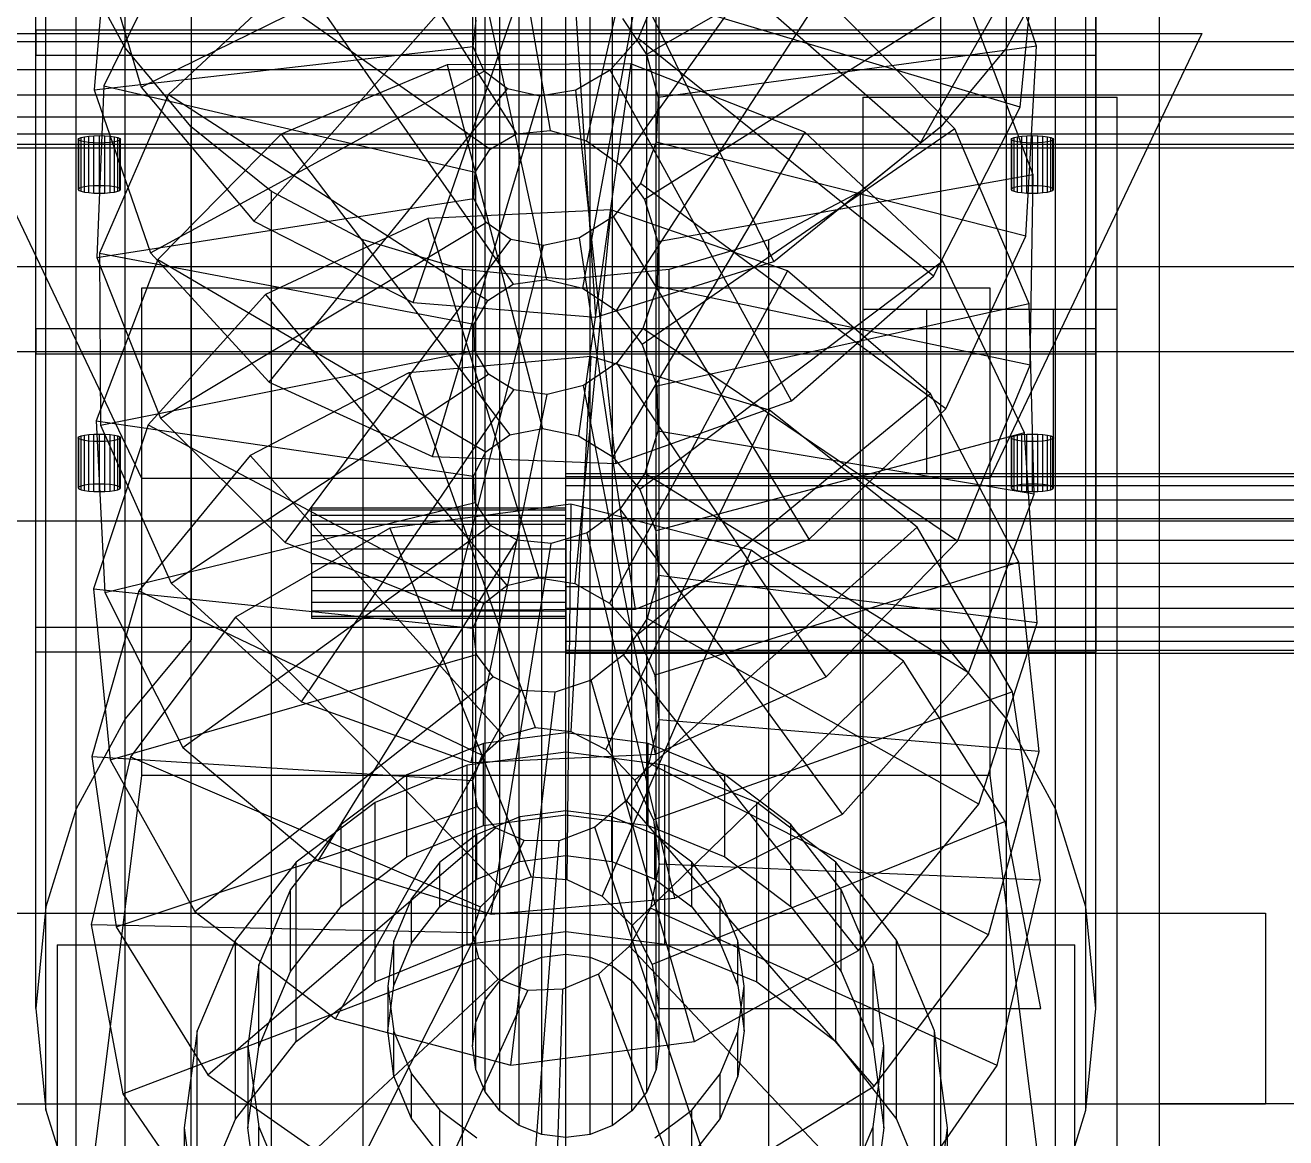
# Model space of a CAD drawing. Header units: millimetres. Extents: x -1970 to 34302, y -65268 to 6837.
# Drawn here: x 12292 to 12589.3, y 2414.5 to 2676.9 of the extents above; entities that cross this region are included whole.
import ezdxf

# ---------------------------------------------------------------- set-up
doc = ezdxf.new("R2010")
doc.units = ezdxf.units.MM
for name, color, linetype, lineweight in [('COTAS_P', 1, 'Continuous', 0), ('lateral_dos-mix', 7, 'Continuous', 0), ('lateral_dosificador', 7, 'Continuous', 0), ('lateral_mezcladora', 7, 'Continuous', 0)]:
    doc.layers.add(name, color=color, linetype=linetype, lineweight=lineweight)
doc.dimstyles.new('R19_100', dxfattribs={"dimtxt": 250, "dimasz": 150, "dimexe": 150, "dimexo": 80, "dimgap": 100, "dimtad": 1, "dimtih": 1, "dimtoh": 1, "dimdsep": 46, "dimcen": 0.09, "dimadec": 0, "dimazin": 0, "dimtfac": 1, "dimtdec": 4, "dimtofl": 0, "dimtmove": 0, "dimatfit": 3, "dimfxl": 1, "dimtolj": 1, "dimtzin": 0, "dimarcsym": 0})

# ---------------------------------------------------------------- blocks, each defined once
blk = doc.blocks.new('*D15')
at = {"layer": 'COTAS_P', "color": 0, "lineweight": -2, "transparency": 16777216}
for p, q in [((11649.53, 4600), (12419.53, 4600)), ((12269.53, 2150), (12269.53, 4450)), ((11649.53, 2000), (12419.53, 2000))]:
    blk.add_line(p, q, dxfattribs=at)
at = {"layer": 'COTAS_P', "color": 0, "transparency": 16777216}
for points in [[(12244.53, 4450), (12294.53, 4450), (12269.53, 4600)], [(12244.53, 2150), (12294.53, 2150), (12269.53, 2000)]]:
    blk.add_solid(points, dxfattribs=at)
at = {"layer": 'Defpoints', "color": 0, "transparency": 16777216}
for p in [(11569.53, 4600), (12269.53, 4600), (11569.53, 2000)]:
    blk.add_point(p, dxfattribs=at)

msp = doc.modelspace()

# ---------------------------------------------------------------- linework, layer by layer
at = {"layer": 'lateral_dos-mix'}
for p, q in [((12331.14, 2827.009), (12331.14, 2532.009)), ((12507.917, 2532.009), (12507.917, 2827.009)), ((12315.595, 2513.362), (12315.595, 2808.362)), ((12523.462, 2513.362), (12523.462, 2808.362)), ((12304.044, 2492.089), (12304.044, 2787.089)), ((12535.014, 2492.089), (12535.014, 2787.089)), ((12413.835, 2457.119), (12413.835, 2774.998)), ((12419.529, 2457.857), (12419.529, 2775.736)), ((12425.223, 2457.119), (12425.223, 2774.998)), ((12408.529, 2454.955), (12408.529, 2772.835)), ((12430.529, 2454.955), (12430.529, 2772.835)), ((12403.972, 2451.514), (12403.972, 2769.393)), ((12435.085, 2451.514), (12435.085, 2769.393)), ((12400.476, 2447.028), (12400.476, 2764.908)), ((12438.581, 2447.028), (12438.581, 2764.908)), ((12296.93, 2469.006), (12296.93, 2764.006)), ((12542.127, 2469.006), (12542.127, 2764.006)), ((12398.278, 2441.805), (12398.278, 2759.685)), ((12440.779, 2441.805), (12440.779, 2759.685)), ((12397.529, 2754.08), (12397.529, 2436.2)), ((12441.529, 2436.2), (12441.529, 2754.08)), ((12398.278, 2430.595), (12398.278, 2748.475)), ((12440.779, 2430.595), (12440.779, 2748.475)), ((12294.529, 2675.76), (12294.529, 2746.158)), ((12544.529, 2746.158), (12544.529, 2675.76)), ((12400.476, 2425.372), (12400.476, 2743.251)), ((12438.581, 2425.372), (12438.581, 2743.251)), ((12294.529, 2669.853), (12294.529, 2740.252)), ((12294.529, 2445), (12294.529, 2740)), ((12400.75, 2739.432), (12415.84, 2652.091)), ((12403.972, 2420.887), (12403.972, 2738.766)), ((12435.085, 2420.887), (12435.085, 2738.766)), ((12544.529, 2669.853), (12544.529, 2740.252)), ((12544.529, 2445), (12544.529, 2740)), ((12408.529, 2417.445), (12408.529, 2735.325)), ((12444.145, 2736.111), (12424.364, 2649.683)), ((12430.529, 2417.445), (12430.529, 2735.325)), ((12413.835, 2415.281), (12413.835, 2733.161)), ((12419.529, 2414.544), (12419.529, 2732.423)), ((12425.223, 2415.281), (12425.223, 2733.161)), ((12360.176, 2726.424), (12407.87, 2651.292)), ((12559.529, 20), (12559.529, 2717.5)), ((12296.93, 2420.994), (12296.93, 2715.994)), ((12483.842, 2716.633), (12432.162, 2644.101)), ((12516.34, 2714.586), (12438.545, 2670.038)), ((12530.482, 2671.999), (12516.34, 2714.586)), ((12542.127, 2420.994), (12542.127, 2715.994)), ((12503.157, 2649.181), (12435.956, 2708.113)), ((12311.717, 2702.13), (12308.277, 2661.716)), ((12396.107, 2703.592), (12414.928, 2616.956)), ((12526.675, 2657.637), (12531.028, 2702.34)), ((12307.831, 2701.312), (12319.348, 2662.296)), ((12328.518, 2699.369), (12310.533, 2662.662)), ((12319.348, 2662.296), (12399.85, 2701.909)), ((12328.518, 2699.369), (12401.652, 2647.733)), ((12439.512, 2702.075), (12423.454, 2614.902)), ((12468.547, 2621.202), (12429.157, 2700.861)), ((12345.915, 2630.685), (12405.069, 2697.456)), ((12426.573, 2608.115), (12420.912, 2696.534)), ((12383.541, 2611.558), (12412.46, 2695.455)), ((12304.044, 2397.911), (12304.044, 2692.911)), ((12315.595, 2671.638), (12304.044, 2692.911)), ((12535.014, 2692.911), (12523.462, 2671.638)), ((12535.014, 2397.911), (12535.014, 2692.911)), ((12356.221, 2688.912), (12325.845, 2660.569)), ((12356.221, 2688.912), (12407.093, 2615.828)), ((12503.157, 2649.181), (12525.204, 2688.178)), ((12479.915, 2684.261), (12431.39, 2609.647)), ((12511.247, 2652.498), (12479.915, 2684.261)), ((12440.575, 2683.435), (12436.558, 2673.845)), ((12513.877, 2683.595), (12438.061, 2635.855)), ((12526.675, 2657.637), (12440.575, 2683.435)), ((12529.739, 2641.632), (12513.877, 2683.595)), ((12432.91, 2678.523), (12438.545, 2670.038)), ((12544.529, 2675.76), (12294.529, 2675.76)), ((12294.529, 2675.76), (12294.529, 2669.853)), ((12294.529, 2605.361), (12294.529, 2675.76)), ((12397.676, 2671.944), (12398.351, 2678.127)), ((12544.529, 2669.853), (12544.529, 2675.76)), ((12544.529, 2675.76), (12544.529, 2605.361)), ((12269.529, 2675), (12569.529, 2675)), ((12319.529, 2570), (12269.529, 2675)), ((12436.558, 2673.845), (12429.983, 2666.315)), ((12506.226, 2617.758), (12436.558, 2673.845)), ((12569.529, 2675), (12519.529, 2570)), ((12294.529, 2669.853), (12544.529, 2669.853)), ((12294.529, 2599.454), (12294.529, 2669.853)), ((12308.277, 2661.716), (12397.676, 2671.944)), ((12315.595, 2376.638), (12315.595, 2671.638)), ((12331.14, 2652.991), (12315.595, 2671.638)), ((12400.283, 2666.138), (12397.676, 2671.944)), ((12438.545, 2670.038), (12441.323, 2659.917)), ((12530.482, 2671.999), (12441.323, 2659.917)), ((12523.462, 2671.638), (12507.917, 2652.991)), ((12523.462, 2376.638), (12523.462, 2671.638)), ((12527.956, 2627.154), (12530.482, 2671.999)), ((12544.529, 2599.454), (12544.529, 2669.853)), ((12391.507, 2667.56), (12352.379, 2651.238)), ((12434.844, 2667.846), (12391.507, 2667.56)), ((12391.507, 2667.56), (12414.024, 2581.783)), ((12434.844, 2667.846), (12422.537, 2580.083)), ((12475.881, 2651.724), (12434.844, 2667.846)), ((12321.55, 2623.215), (12400.283, 2666.138)), ((12405.781, 2661.907), (12400.283, 2666.138)), ((12429.983, 2666.315), (12421.838, 2661.648)), ((12472.753, 2588.363), (12429.983, 2666.315)), ((12308.277, 2661.716), (12321.55, 2623.215)), ((12310.533, 2662.662), (12308.922, 2622.144)), ((12325.845, 2660.569), (12309.543, 2623.149)), ((12310.533, 2662.662), (12398.119, 2642.279)), ((12319.348, 2662.296), (12345.915, 2630.685)), ((12325.845, 2660.569), (12401.126, 2612.017)), ((12349.543, 2592.739), (12405.781, 2661.907)), ((12413.345, 2660.216), (12405.781, 2661.907)), ((12421.838, 2661.648), (12413.345, 2660.216)), ((12431.284, 2573.542), (12421.838, 2661.648)), ((12388.049, 2575.193), (12413.345, 2660.216)), ((12441.323, 2659.917), (12440.827, 2649.352)), ((12506.226, 2617.758), (12526.675, 2657.637)), ((12331.14, 2357.991), (12331.14, 2652.991)), ((12350.082, 2637.689), (12331.14, 2652.991)), ((12407.87, 2651.292), (12415.84, 2652.091)), ((12415.84, 2652.091), (12424.364, 2649.683)), ((12475.881, 2651.724), (12430.598, 2575.16)), ((12511.247, 2652.498), (12437.545, 2601.651)), ((12508.452, 2621.288), (12475.881, 2651.724)), ((12507.917, 2652.991), (12488.975, 2637.689)), ((12507.917, 2357.991), (12507.917, 2652.991)), ((12528.799, 2611.229), (12511.247, 2652.498)), ((12304.529, 2650.022), (12304.699, 2650.249)), ((12304.699, 2649.794), (12304.529, 2650.022)), ((12304.529, 2650.022), (12304.529, 2638.209)), ((12304.699, 2650.249), (12305.198, 2650.462)), ((12304.699, 2638.437), (12304.699, 2650.249)), ((12305.198, 2649.582), (12304.699, 2649.794)), ((12304.699, 2637.981), (12304.699, 2649.794)), ((12305.198, 2650.462), (12305.993, 2650.644)), ((12305.198, 2638.649), (12305.198, 2650.462)), ((12305.993, 2649.399), (12305.198, 2649.582)), ((12305.198, 2637.769), (12305.198, 2649.582)), ((12305.993, 2650.644), (12307.029, 2650.784)), ((12305.993, 2638.831), (12305.993, 2650.644)), ((12307.029, 2649.26), (12305.993, 2649.399)), ((12305.993, 2637.587), (12305.993, 2649.399)), ((12307.029, 2650.784), (12308.234, 2650.872)), ((12307.029, 2638.971), (12307.029, 2650.784)), ((12308.234, 2649.172), (12307.029, 2649.26)), ((12307.029, 2637.447), (12307.029, 2649.26)), ((12308.234, 2650.872), (12309.529, 2650.902)), ((12308.234, 2639.059), (12308.234, 2650.872)), ((12309.529, 2649.142), (12308.234, 2649.172)), ((12308.234, 2637.359), (12308.234, 2649.172)), ((12309.529, 2650.902), (12310.823, 2650.872)), ((12309.529, 2639.089), (12309.529, 2650.902)), ((12310.823, 2649.172), (12309.529, 2649.142)), ((12309.529, 2637.329), (12309.529, 2649.142)), ((12310.823, 2650.872), (12312.029, 2650.784)), ((12310.823, 2639.059), (12310.823, 2650.872)), ((12312.029, 2649.26), (12310.823, 2649.172)), ((12310.823, 2637.359), (12310.823, 2649.172)), ((12312.029, 2650.784), (12313.064, 2650.644)), ((12312.029, 2638.971), (12312.029, 2650.784)), ((12313.064, 2649.399), (12312.029, 2649.26)), ((12312.029, 2637.447), (12312.029, 2649.26)), ((12313.064, 2650.644), (12313.859, 2650.462)), ((12313.064, 2638.831), (12313.064, 2650.644)), ((12313.859, 2649.582), (12313.064, 2649.399)), ((12313.064, 2637.587), (12313.064, 2649.399)), ((12313.859, 2650.462), (12314.358, 2650.249)), ((12313.859, 2638.649), (12313.859, 2650.462)), ((12314.358, 2649.794), (12313.859, 2649.582)), ((12313.859, 2637.769), (12313.859, 2649.582)), ((12314.358, 2650.249), (12314.529, 2650.022)), ((12314.358, 2638.437), (12314.358, 2650.249)), ((12314.529, 2650.022), (12314.358, 2649.794)), ((12314.358, 2637.981), (12314.358, 2649.794)), ((12314.529, 2638.209), (12314.529, 2650.022)), ((12352.379, 2651.238), (12323.338, 2621.661)), ((12352.379, 2651.238), (12406.338, 2580.333)), ((12401.652, 2647.733), (12407.87, 2651.292)), ((12424.364, 2649.683), (12432.162, 2644.101)), ((12440.827, 2649.352), (12437.131, 2639.602)), ((12527.956, 2627.154), (12440.827, 2649.352)), ((12468.547, 2621.202), (12503.157, 2649.181)), ((12524.529, 2650.022), (12524.699, 2650.249)), ((12524.699, 2649.794), (12524.529, 2650.022)), ((12524.529, 2650.022), (12524.529, 2638.209)), ((12524.699, 2650.249), (12525.198, 2650.462)), ((12524.699, 2638.437), (12524.699, 2650.249)), ((12525.198, 2649.582), (12524.699, 2649.794)), ((12524.699, 2637.981), (12524.699, 2649.794)), ((12525.198, 2650.462), (12525.993, 2650.644)), ((12525.198, 2638.649), (12525.198, 2650.462)), ((12525.993, 2649.399), (12525.198, 2649.582)), ((12525.198, 2637.769), (12525.198, 2649.582)), ((12525.993, 2650.644), (12527.029, 2650.784)), ((12525.993, 2638.831), (12525.993, 2650.644)), ((12527.029, 2649.26), (12525.993, 2649.399)), ((12525.993, 2637.587), (12525.993, 2649.399)), ((12527.029, 2650.784), (12528.234, 2650.872)), ((12527.029, 2638.971), (12527.029, 2650.784)), ((12528.234, 2649.172), (12527.029, 2649.26)), ((12527.029, 2637.447), (12527.029, 2649.26)), ((12528.234, 2650.872), (12529.529, 2650.902)), ((12528.234, 2639.059), (12528.234, 2650.872)), ((12529.529, 2649.142), (12528.234, 2649.172)), ((12528.234, 2637.359), (12528.234, 2649.172)), ((12529.529, 2650.902), (12530.823, 2650.872)), ((12529.529, 2639.089), (12529.529, 2650.902)), ((12530.823, 2649.172), (12529.529, 2649.142)), ((12529.529, 2637.329), (12529.529, 2649.142)), ((12530.823, 2650.872), (12532.029, 2650.784)), ((12530.823, 2639.059), (12530.823, 2650.872)), ((12532.029, 2649.26), (12530.823, 2649.172)), ((12530.823, 2637.359), (12530.823, 2649.172)), ((12532.029, 2650.784), (12533.064, 2650.644)), ((12532.029, 2638.971), (12532.029, 2650.784)), ((12533.064, 2649.399), (12532.029, 2649.26)), ((12532.029, 2637.447), (12532.029, 2649.26)), ((12533.064, 2650.644), (12533.859, 2650.462)), ((12533.064, 2638.831), (12533.064, 2650.644)), ((12533.859, 2649.582), (12533.064, 2649.399)), ((12533.064, 2637.587), (12533.064, 2649.399)), ((12533.859, 2650.462), (12534.358, 2650.249)), ((12533.859, 2638.649), (12533.859, 2650.462)), ((12534.358, 2649.794), (12533.859, 2649.582)), ((12533.859, 2637.769), (12533.859, 2649.582)), ((12534.358, 2650.249), (12534.529, 2650.022)), ((12534.358, 2638.437), (12534.358, 2650.249)), ((12534.529, 2650.022), (12534.358, 2649.794)), ((12534.358, 2637.981), (12534.358, 2649.794)), ((12534.529, 2638.209), (12534.529, 2650.022)), ((12398.119, 2642.279), (12401.652, 2647.733)), ((12432.162, 2644.101), (12438.061, 2635.855)), ((12397.802, 2636.076), (12398.119, 2642.279)), ((12529.739, 2641.632), (12441.177, 2625.856)), ((12529.044, 2596.719), (12529.739, 2641.632)), ((12304.699, 2638.437), (12304.529, 2638.209)), ((12304.529, 2638.209), (12304.699, 2637.981)), ((12305.198, 2638.649), (12304.699, 2638.437)), ((12304.699, 2637.981), (12305.198, 2637.769)), ((12305.993, 2638.831), (12305.198, 2638.649)), ((12305.198, 2637.769), (12305.993, 2637.587)), ((12307.029, 2638.971), (12305.993, 2638.831)), ((12305.993, 2637.587), (12307.029, 2637.447)), ((12308.234, 2639.059), (12307.029, 2638.971)), ((12307.029, 2637.447), (12308.234, 2637.359)), ((12309.529, 2639.089), (12308.234, 2639.059)), ((12308.234, 2637.359), (12309.529, 2637.329)), ((12310.823, 2639.059), (12309.529, 2639.089)), ((12309.529, 2637.329), (12310.823, 2637.359)), ((12312.029, 2638.971), (12310.823, 2639.059)), ((12310.823, 2637.359), (12312.029, 2637.447)), ((12313.064, 2638.831), (12312.029, 2638.971)), ((12312.029, 2637.447), (12313.064, 2637.587)), ((12313.859, 2638.649), (12313.064, 2638.831)), ((12313.064, 2637.587), (12313.859, 2637.769)), ((12314.358, 2638.437), (12313.859, 2638.649)), ((12313.859, 2637.769), (12314.358, 2637.981)), ((12314.529, 2638.209), (12314.358, 2638.437)), ((12314.358, 2637.981), (12314.529, 2638.209)), ((12350.082, 2342.689), (12350.082, 2637.689)), ((12371.693, 2626.318), (12350.082, 2637.689)), ((12437.131, 2639.602), (12430.791, 2631.804)), ((12509.141, 2586.458), (12437.131, 2639.602)), ((12488.975, 2637.689), (12467.364, 2626.318)), ((12488.975, 2342.689), (12488.975, 2637.689)), ((12524.699, 2638.437), (12524.529, 2638.209)), ((12524.529, 2638.209), (12524.699, 2637.981)), ((12525.198, 2638.649), (12524.699, 2638.437)), ((12524.699, 2637.981), (12525.198, 2637.769)), ((12525.993, 2638.831), (12525.198, 2638.649)), ((12525.198, 2637.769), (12525.993, 2637.587)), ((12527.029, 2638.971), (12525.993, 2638.831)), ((12525.993, 2637.587), (12527.029, 2637.447)), ((12528.234, 2639.059), (12527.029, 2638.971)), ((12527.029, 2637.447), (12528.234, 2637.359)), ((12529.529, 2639.089), (12528.234, 2639.059)), ((12528.234, 2637.359), (12529.529, 2637.329)), ((12530.823, 2639.059), (12529.529, 2639.089)), ((12529.529, 2637.329), (12530.823, 2637.359)), ((12532.029, 2638.971), (12530.823, 2639.059)), ((12530.823, 2637.359), (12532.029, 2637.447)), ((12533.064, 2638.831), (12532.029, 2638.971)), ((12532.029, 2637.447), (12533.064, 2637.587)), ((12533.859, 2638.649), (12533.064, 2638.831)), ((12533.064, 2637.587), (12533.859, 2637.769)), ((12534.358, 2638.437), (12533.859, 2638.649)), ((12533.859, 2637.769), (12534.358, 2637.981)), ((12534.529, 2638.209), (12534.358, 2638.437)), ((12534.358, 2637.981), (12534.529, 2638.209)), ((12308.922, 2622.144), (12397.802, 2636.076)), ((12400.75, 2630.384), (12397.802, 2636.076)), ((12438.061, 2635.855), (12441.177, 2625.856)), ((12386.956, 2631.338), (12348.656, 2613.408)), ((12430.149, 2633.422), (12386.956, 2631.338)), ((12386.956, 2631.338), (12413.13, 2546.572)), ((12430.149, 2633.422), (12421.615, 2545.226)), ((12430.791, 2631.804), (12422.759, 2626.8)), ((12471.747, 2619.017), (12430.149, 2633.422)), ((12476.864, 2555.698), (12430.791, 2631.804)), ((12323.927, 2584.23), (12400.75, 2630.384)), ((12345.915, 2630.685), (12383.541, 2611.558)), ((12406.518, 2626.388), (12400.75, 2630.384)), ((12353.295, 2554.945), (12406.518, 2626.388)), ((12371.693, 2331.318), (12371.693, 2626.318)), ((12395.142, 2619.316), (12371.693, 2626.318)), ((12392.612, 2539.017), (12414.241, 2625.015)), ((12414.241, 2625.015), (12406.518, 2626.388)), ((12422.759, 2626.8), (12414.241, 2625.015)), ((12435.973, 2539.165), (12422.759, 2626.8)), ((12441.177, 2625.856), (12441.04, 2615.278)), ((12467.364, 2626.318), (12443.915, 2619.316)), ((12467.364, 2331.318), (12467.364, 2626.318)), ((12509.141, 2586.458), (12527.956, 2627.154)), ((12308.922, 2622.144), (12323.927, 2584.23)), ((12309.543, 2623.149), (12397.924, 2606.422)), ((12309.543, 2623.149), (12309.764, 2582.602)), ((12321.55, 2623.215), (12349.543, 2592.739)), ((12323.338, 2621.661), (12308.749, 2583.599)), ((12323.338, 2621.661), (12400.634, 2576.279)), ((12395.142, 2324.316), (12395.142, 2619.316)), ((12419.529, 2616.951), (12395.142, 2619.316)), ((12443.915, 2619.316), (12419.529, 2616.951)), ((12426.573, 2608.115), (12468.547, 2621.202)), ((12471.747, 2619.017), (12429.786, 2540.64)), ((12508.452, 2621.288), (12436.996, 2567.426)), ((12443.915, 2324.316), (12443.915, 2619.316)), ((12505.5, 2589.96), (12471.747, 2619.017)), ((12527.665, 2580.783), (12508.452, 2621.288)), ((12407.093, 2615.828), (12414.928, 2616.956)), ((12414.928, 2616.956), (12423.454, 2614.902)), ((12419.529, 2321.951), (12419.529, 2616.951)), ((12472.753, 2588.363), (12506.226, 2617.758)), ((12319.529, 2615), (12519.529, 2615)), ((12319.529, 2500), (12319.529, 2615)), ((12348.656, 2613.408), (12321.003, 2582.652)), ((12348.656, 2613.408), (12405.607, 2544.806)), ((12401.126, 2612.017), (12407.093, 2615.828)), ((12423.454, 2614.902), (12431.39, 2609.647)), ((12441.04, 2615.278), (12437.672, 2605.382)), ((12529.044, 2596.719), (12441.04, 2615.278)), ((12519.529, 2615), (12519.529, 2500)), ((12383.541, 2611.558), (12426.573, 2608.115)), ((12397.924, 2606.422), (12401.126, 2612.017)), ((12528.799, 2611.229), (12440.992, 2591.789)), ((12529.936, 2566.326), (12528.799, 2611.229)), ((12431.39, 2609.647), (12437.545, 2601.651)), ((12544.529, 2605.361), (12294.529, 2605.361)), ((12294.529, 2605.361), (12294.529, 2599.454)), ((12294.529, 2534.962), (12294.529, 2605.361)), ((12397.968, 2600.213), (12397.924, 2606.422)), ((12437.672, 2605.382), (12431.578, 2597.325)), ((12511.896, 2555.276), (12437.672, 2605.382)), ((12544.529, 2599.454), (12544.529, 2605.361)), ((12544.529, 2605.361), (12544.529, 2534.962)), ((12437.545, 2601.651), (12440.992, 2591.789)), ((12294.529, 2599.454), (12544.529, 2599.454)), ((12294.529, 2529.055), (12294.529, 2599.454)), ((12309.764, 2582.602), (12397.968, 2600.213)), ((12425.435, 2598.802), (12382.463, 2594.928)), ((12401.25, 2594.652), (12397.968, 2600.213)), ((12425.435, 2598.802), (12420.689, 2510.33)), ((12467.52, 2586.136), (12425.435, 2598.802)), ((12544.529, 2529.055), (12544.529, 2599.454)), ((12431.578, 2597.325), (12423.674, 2591.991)), ((12480.873, 2523.201), (12431.578, 2597.325)), ((12511.896, 2555.276), (12529.044, 2596.719)), ((12326.475, 2545.347), (12401.25, 2594.652)), ((12382.463, 2594.928), (12345.06, 2575.425)), ((12349.543, 2592.739), (12388.049, 2575.193)), ((12382.463, 2594.928), (12412.248, 2511.325)), ((12407.279, 2590.9), (12401.25, 2594.652)), ((12357.165, 2517.31), (12407.279, 2590.9)), ((12397.224, 2503.031), (12415.147, 2589.851)), ((12415.147, 2589.851), (12407.279, 2590.9)), ((12423.674, 2591.991), (12415.147, 2589.851)), ((12440.633, 2504.983), (12423.674, 2591.991)), ((12505.5, 2589.96), (12436.416, 2533.177)), ((12440.992, 2591.789), (12441.216, 2581.213)), ((12526.338, 2550.287), (12505.5, 2589.96)), ((12431.284, 2573.542), (12472.753, 2588.363)), ((12476.864, 2555.698), (12509.141, 2586.458)), ((12308.749, 2583.599), (12397.768, 2570.558)), ((12308.749, 2583.599), (12310.801, 2543.099)), ((12323.927, 2584.23), (12353.295, 2554.945)), ((12467.52, 2586.136), (12428.955, 2506.086)), ((12502.394, 2558.505), (12467.52, 2586.136)), ((12305.198, 2580.063), (12305.993, 2580.245)), ((12305.993, 2580.245), (12307.029, 2580.385)), ((12305.993, 2568.432), (12305.993, 2580.245)), ((12307.029, 2580.385), (12308.234, 2580.473)), ((12307.029, 2568.572), (12307.029, 2580.385)), ((12321.003, 2582.652), (12308.152, 2544.02)), ((12308.234, 2580.473), (12309.529, 2580.503)), ((12308.234, 2568.66), (12308.234, 2580.473)), ((12309.529, 2580.503), (12310.823, 2580.473)), ((12309.529, 2568.69), (12309.529, 2580.503)), ((12309.764, 2582.602), (12326.475, 2545.347)), ((12310.823, 2580.473), (12312.029, 2580.385)), ((12310.823, 2568.66), (12310.823, 2580.473)), ((12312.029, 2580.385), (12313.064, 2580.245)), ((12312.029, 2568.572), (12312.029, 2580.385)), ((12313.064, 2580.245), (12313.859, 2580.063)), ((12313.064, 2568.432), (12313.064, 2580.245)), ((12321.003, 2582.652), (12400.175, 2540.521)), ((12400.634, 2576.279), (12406.338, 2580.333)), ((12406.338, 2580.333), (12414.024, 2581.783)), ((12414.024, 2581.783), (12422.537, 2580.083)), ((12441.216, 2581.213), (12438.181, 2571.183)), ((12527.665, 2580.783), (12440.77, 2557.713)), ((12529.936, 2566.326), (12441.216, 2581.213)), ((12525.198, 2580.063), (12525.993, 2580.245)), ((12525.993, 2580.245), (12527.029, 2580.385)), ((12525.993, 2568.432), (12525.993, 2580.245)), ((12527.029, 2580.385), (12528.234, 2580.473)), ((12527.029, 2568.572), (12527.029, 2580.385)), ((12530.632, 2535.965), (12527.665, 2580.783)), ((12528.234, 2580.473), (12529.529, 2580.503)), ((12528.234, 2568.66), (12528.234, 2580.473)), ((12529.529, 2580.503), (12530.823, 2580.473)), ((12529.529, 2568.69), (12529.529, 2580.503)), ((12530.823, 2580.473), (12532.029, 2580.385)), ((12530.823, 2568.66), (12530.823, 2580.473)), ((12532.029, 2580.385), (12533.064, 2580.245)), ((12532.029, 2568.572), (12532.029, 2580.385)), ((12533.064, 2580.245), (12533.859, 2580.063)), ((12533.064, 2568.432), (12533.064, 2580.245)), ((12304.529, 2579.623), (12304.699, 2579.851)), ((12304.699, 2579.395), (12304.529, 2579.623)), ((12304.529, 2579.623), (12304.529, 2567.81)), ((12304.699, 2579.851), (12305.198, 2580.063)), ((12304.699, 2568.038), (12304.699, 2579.851)), ((12305.198, 2579.183), (12304.699, 2579.395)), ((12304.699, 2567.582), (12304.699, 2579.395)), ((12305.198, 2568.25), (12305.198, 2580.063)), ((12305.993, 2579.001), (12305.198, 2579.183)), ((12305.198, 2567.37), (12305.198, 2579.183)), ((12307.029, 2578.861), (12305.993, 2579.001)), ((12305.993, 2567.188), (12305.993, 2579.001)), ((12308.234, 2578.773), (12307.029, 2578.861)), ((12307.029, 2567.048), (12307.029, 2578.861)), ((12309.529, 2578.743), (12308.234, 2578.773)), ((12308.234, 2566.96), (12308.234, 2578.773)), ((12310.823, 2578.773), (12309.529, 2578.743)), ((12309.529, 2566.93), (12309.529, 2578.743)), ((12312.029, 2578.861), (12310.823, 2578.773)), ((12310.823, 2566.96), (12310.823, 2578.773)), ((12313.064, 2579.001), (12312.029, 2578.861)), ((12312.029, 2567.048), (12312.029, 2578.861)), ((12313.859, 2579.183), (12313.064, 2579.001)), ((12313.064, 2567.188), (12313.064, 2579.001)), ((12313.859, 2580.063), (12314.358, 2579.851)), ((12313.859, 2568.25), (12313.859, 2580.063)), ((12314.358, 2579.395), (12313.859, 2579.183)), ((12313.859, 2567.37), (12313.859, 2579.183)), ((12314.358, 2579.851), (12314.529, 2579.623)), ((12314.358, 2568.038), (12314.358, 2579.851)), ((12314.529, 2579.623), (12314.358, 2579.395)), ((12314.358, 2567.582), (12314.358, 2579.395)), ((12314.529, 2567.81), (12314.529, 2579.623)), ((12422.537, 2580.083), (12430.598, 2575.16)), ((12524.529, 2579.623), (12524.699, 2579.851)), ((12524.699, 2579.395), (12524.529, 2579.623)), ((12524.529, 2579.623), (12524.529, 2567.81)), ((12524.699, 2579.851), (12525.198, 2580.063)), ((12524.699, 2568.038), (12524.699, 2579.851)), ((12525.198, 2579.183), (12524.699, 2579.395)), ((12524.699, 2567.582), (12524.699, 2579.395)), ((12525.198, 2568.25), (12525.198, 2580.063)), ((12525.993, 2579.001), (12525.198, 2579.183)), ((12525.198, 2567.37), (12525.198, 2579.183)), ((12527.029, 2578.861), (12525.993, 2579.001)), ((12525.993, 2567.188), (12525.993, 2579.001)), ((12528.234, 2578.773), (12527.029, 2578.861)), ((12527.029, 2567.048), (12527.029, 2578.861)), ((12529.529, 2578.743), (12528.234, 2578.773)), ((12528.234, 2566.96), (12528.234, 2578.773)), ((12530.823, 2578.773), (12529.529, 2578.743)), ((12529.529, 2566.93), (12529.529, 2578.743)), ((12532.029, 2578.861), (12530.823, 2578.773)), ((12530.823, 2566.96), (12530.823, 2578.773)), ((12533.064, 2579.001), (12532.029, 2578.861)), ((12532.029, 2567.048), (12532.029, 2578.861)), ((12533.859, 2579.183), (12533.064, 2579.001)), ((12533.064, 2567.188), (12533.064, 2579.001)), ((12533.859, 2580.063), (12534.358, 2579.851)), ((12533.859, 2568.25), (12533.859, 2580.063)), ((12534.358, 2579.395), (12533.859, 2579.183)), ((12533.859, 2567.37), (12533.859, 2579.183)), ((12534.358, 2579.851), (12534.529, 2579.623)), ((12534.358, 2568.038), (12534.358, 2579.851)), ((12534.529, 2579.623), (12534.358, 2579.395)), ((12534.358, 2567.582), (12534.358, 2579.395)), ((12534.529, 2567.81), (12534.529, 2579.623)), ((12345.06, 2575.425), (12318.843, 2543.55)), ((12345.06, 2575.425), (12404.901, 2509.25)), ((12388.049, 2575.193), (12431.284, 2573.542)), ((12397.768, 2570.558), (12400.634, 2576.279)), ((12430.598, 2575.16), (12436.996, 2567.426)), ((12305.993, 2568.432), (12305.198, 2568.25)), ((12307.029, 2568.572), (12305.993, 2568.432)), ((12308.234, 2568.66), (12307.029, 2568.572)), ((12309.529, 2568.69), (12308.234, 2568.66)), ((12310.823, 2568.66), (12309.529, 2568.69)), ((12312.029, 2568.572), (12310.823, 2568.66)), ((12313.064, 2568.432), (12312.029, 2568.572)), ((12313.859, 2568.25), (12313.064, 2568.432)), ((12519.529, 2570), (12319.529, 2570)), ((12398.171, 2564.359), (12397.768, 2570.558)), ((12438.181, 2571.183), (12432.344, 2562.879)), ((12514.487, 2524.206), (12438.181, 2571.183)), ((12525.993, 2568.432), (12525.198, 2568.25)), ((12527.029, 2568.572), (12525.993, 2568.432)), ((12528.234, 2568.66), (12527.029, 2568.572)), ((12529.529, 2568.69), (12528.234, 2568.66)), ((12530.823, 2568.66), (12529.529, 2568.69)), ((12532.029, 2568.572), (12530.823, 2568.66)), ((12533.064, 2568.432), (12532.029, 2568.572)), ((12533.859, 2568.25), (12533.064, 2568.432)), ((12304.699, 2568.038), (12304.529, 2567.81)), ((12304.529, 2567.81), (12304.699, 2567.582)), ((12305.198, 2568.25), (12304.699, 2568.038)), ((12304.699, 2567.582), (12305.198, 2567.37)), ((12305.198, 2567.37), (12305.993, 2567.188)), ((12305.993, 2567.188), (12307.029, 2567.048)), ((12307.029, 2567.048), (12308.234, 2566.96)), ((12308.234, 2566.96), (12309.529, 2566.93)), ((12309.529, 2566.93), (12310.823, 2566.96)), ((12310.823, 2566.96), (12312.029, 2567.048)), ((12312.029, 2567.048), (12313.064, 2567.188)), ((12313.064, 2567.188), (12313.859, 2567.37)), ((12314.358, 2568.038), (12313.859, 2568.25)), ((12313.859, 2567.37), (12314.358, 2567.582)), ((12314.529, 2567.81), (12314.358, 2568.038)), ((12314.358, 2567.582), (12314.529, 2567.81)), ((12436.996, 2567.426), (12440.77, 2557.713)), ((12514.487, 2524.206), (12529.936, 2566.326)), ((12524.699, 2568.038), (12524.529, 2567.81)), ((12524.529, 2567.81), (12524.699, 2567.582)), ((12525.198, 2568.25), (12524.699, 2568.038)), ((12524.699, 2567.582), (12525.198, 2567.37)), ((12525.198, 2567.37), (12525.993, 2567.188)), ((12525.993, 2567.188), (12527.029, 2567.048)), ((12527.029, 2567.048), (12528.234, 2566.96)), ((12528.234, 2566.96), (12529.529, 2566.93)), ((12529.529, 2566.93), (12530.823, 2566.96)), ((12530.823, 2566.96), (12532.029, 2567.048)), ((12532.029, 2567.048), (12533.064, 2567.188)), ((12533.064, 2567.188), (12533.859, 2567.37)), ((12534.358, 2568.038), (12533.859, 2568.25)), ((12533.859, 2567.37), (12534.358, 2567.582)), ((12534.529, 2567.81), (12534.358, 2568.038)), ((12534.358, 2567.582), (12534.529, 2567.81)), ((12310.801, 2543.099), (12398.171, 2564.359)), ((12420.71, 2563.986), (12378.037, 2558.333)), ((12401.783, 2558.94), (12398.171, 2564.359)), ((12420.71, 2563.986), (12419.761, 2475.396)), ((12463.207, 2553.078), (12420.71, 2563.986)), ((12432.344, 2562.879), (12424.582, 2557.219)), ((12484.772, 2490.868), (12432.344, 2562.879)), ((12329.187, 2506.574), (12401.783, 2558.94)), ((12378.037, 2558.333), (12341.596, 2537.295)), ((12378.037, 2558.333), (12411.378, 2476.042)), ((12408.061, 2555.444), (12401.783, 2558.94)), ((12424.582, 2557.219), (12416.061, 2554.725)), ((12445.256, 2470.993), (12424.582, 2557.219)), ((12502.394, 2558.505), (12435.806, 2498.903)), ((12440.77, 2557.713), (12441.352, 2547.154)), ((12524.821, 2519.731), (12502.394, 2558.505)), ((12353.295, 2554.945), (12392.612, 2539.017)), ((12361.146, 2479.838), (12408.061, 2555.444)), ((12401.875, 2467.238), (12416.061, 2554.725)), ((12416.061, 2554.725), (12408.061, 2555.444)), ((12435.973, 2539.165), (12476.864, 2555.698)), ((12480.873, 2523.201), (12511.896, 2555.276)), ((12463.207, 2553.078), (12428.108, 2471.497)), ((12499.141, 2526.918), (12463.207, 2553.078)), ((12526.338, 2550.287), (12440.509, 2523.628)), ((12531.13, 2505.63), (12526.338, 2550.287)), ((12326.475, 2545.347), (12357.165, 2517.31)), ((12400.175, 2540.521), (12405.607, 2544.806)), ((12405.607, 2544.806), (12413.13, 2546.572)), ((12413.13, 2546.572), (12421.615, 2545.226)), ((12421.615, 2545.226), (12429.786, 2540.64)), ((12441.352, 2547.154), (12438.657, 2537.005)), ((12530.632, 2535.965), (12441.352, 2547.154)), ((12318.843, 2543.55), (12307.753, 2504.42)), ((12308.152, 2544.02), (12397.651, 2534.688)), ((12308.152, 2544.02), (12312.032, 2503.643)), ((12310.801, 2543.099), (12329.187, 2506.574)), ((12318.843, 2543.55), (12399.751, 2504.745)), ((12392.612, 2539.017), (12435.973, 2539.165)), ((12397.651, 2534.688), (12400.175, 2540.521)), ((12429.786, 2540.64), (12436.416, 2533.177)), ((12341.596, 2537.295), (12316.863, 2504.361)), ((12341.596, 2537.295), (12404.22, 2473.665)), ((12438.657, 2537.005), (12433.087, 2528.464)), ((12516.908, 2493.239), (12438.657, 2537.005)), ((12516.908, 2493.239), (12530.632, 2535.965)), ((12294.529, 2529.055), (12294.529, 2534.962)), ((12294.529, 2534.962), (12544.529, 2534.962)), ((12398.413, 2528.513), (12397.651, 2534.688)), ((12436.416, 2533.177), (12440.509, 2523.628)), ((12544.529, 2534.962), (12544.529, 2529.055)), ((12331.14, 2532.009), (12315.595, 2513.362)), ((12523.462, 2513.362), (12507.917, 2532.009)), ((12544.529, 2529.055), (12294.529, 2529.055)), ((12312.032, 2503.643), (12398.413, 2528.513)), ((12402.348, 2523.251), (12398.413, 2528.513)), ((12433.087, 2528.464), (12425.481, 2522.485)), ((12488.555, 2458.695), (12433.087, 2528.464)), ((12499.141, 2526.918), (12435.167, 2464.603)), ((12523.116, 2489.108), (12499.141, 2526.918)), ((12484.772, 2490.868), (12514.487, 2524.206)), ((12332.061, 2467.916), (12402.348, 2523.251)), ((12408.863, 2520.022), (12402.348, 2523.251)), ((12425.481, 2522.485), (12416.981, 2519.637)), ((12449.833, 2437.194), (12425.481, 2522.485)), ((12440.509, 2523.628), (12441.45, 2513.1)), ((12440.633, 2504.983), (12480.873, 2523.201)), ((12365.231, 2442.534), (12408.863, 2520.022)), ((12406.557, 2431.638), (12416.981, 2519.637)), ((12416.981, 2519.637), (12408.863, 2520.022)), ((12524.821, 2519.731), (12440.211, 2489.53)), ((12531.429, 2475.311), (12524.821, 2519.731)), ((12357.165, 2517.31), (12397.224, 2503.031)), ((12315.595, 2513.362), (12304.044, 2492.089)), ((12441.45, 2513.1), (12439.098, 2502.846)), ((12531.13, 2505.63), (12441.45, 2513.1)), ((12535.014, 2492.089), (12523.462, 2513.362)), ((12399.751, 2504.745), (12404.901, 2509.25)), ((12419.529, 2510.029), (12400.117, 2507.514)), ((12404.901, 2509.25), (12412.248, 2511.325)), ((12412.248, 2511.325), (12420.689, 2510.33)), ((12438.94, 2507.514), (12419.529, 2510.029)), ((12419.529, 2490.67), (12419.529, 2510.029)), ((12420.689, 2510.33), (12428.955, 2506.086)), ((12329.187, 2506.574), (12361.146, 2479.838)), ((12400.117, 2507.514), (12382.029, 2500.138)), ((12400.117, 2488.154), (12400.117, 2507.514)), ((12428.955, 2506.086), (12435.806, 2498.903)), ((12457.029, 2500.138), (12438.94, 2507.514)), ((12438.94, 2488.154), (12438.94, 2507.514)), ((12316.863, 2504.361), (12307.554, 2464.808)), ((12307.753, 2504.42), (12397.573, 2498.815)), ((12307.753, 2504.42), (12313.454, 2464.243)), ((12312.032, 2503.643), (12332.061, 2467.916)), ((12316.863, 2504.361), (12399.362, 2468.952)), ((12419.529, 2505.436), (12396.235, 2502.417)), ((12397.224, 2503.031), (12440.633, 2504.983)), ((12397.573, 2498.815), (12399.751, 2504.745)), ((12442.822, 2502.417), (12419.529, 2505.436)), ((12419.529, 2463.196), (12419.529, 2505.436)), ((12519.156, 2462.369), (12531.13, 2505.63)), ((12294.529, 2300), (12319.529, 2500)), ((12519.529, 2500), (12319.529, 2500)), ((12382.029, 2500.138), (12366.496, 2488.405)), ((12396.235, 2502.417), (12374.529, 2493.566)), ((12382.029, 2480.779), (12382.029, 2500.138)), ((12396.235, 2460.178), (12396.235, 2502.417)), ((12439.098, 2502.846), (12433.806, 2494.079)), ((12519.156, 2462.369), (12439.098, 2502.846)), ((12464.529, 2493.566), (12442.822, 2502.417)), ((12442.822, 2460.178), (12442.822, 2502.417)), ((12472.562, 2488.405), (12457.029, 2500.138)), ((12457.029, 2480.779), (12457.029, 2500.138)), ((12519.529, 2500), (12544.529, 2300)), ((12398.693, 2492.679), (12397.573, 2498.815)), ((12435.806, 2498.903), (12440.211, 2489.53)), ((12433.806, 2494.079), (12426.37, 2487.787)), ((12492.215, 2426.676), (12433.806, 2494.079)), ((12304.044, 2492.089), (12296.93, 2469.006)), ((12313.454, 2464.243), (12398.693, 2492.679)), ((12374.529, 2493.566), (12355.889, 2479.487)), ((12374.529, 2451.327), (12374.529, 2493.566)), ((12402.943, 2487.587), (12398.693, 2492.679)), ((12419.529, 2491.624), (12408.658, 2490.216)), ((12430.399, 2490.216), (12419.529, 2491.624)), ((12419.529, 2481.064), (12419.529, 2491.624)), ((12483.168, 2479.487), (12464.529, 2493.566)), ((12464.529, 2451.327), (12464.529, 2493.566)), ((12488.555, 2458.695), (12516.908, 2493.239)), ((12542.127, 2469.006), (12535.014, 2492.089)), ((12366.496, 2488.405), (12354.577, 2473.115)), ((12366.496, 2469.046), (12366.496, 2488.405)), ((12382.029, 2480.779), (12400.117, 2488.154)), ((12408.658, 2490.216), (12398.529, 2486.085)), ((12400.117, 2488.154), (12419.529, 2490.67)), ((12408.658, 2479.656), (12408.658, 2490.216)), ((12419.529, 2490.67), (12438.94, 2488.154)), ((12440.529, 2486.085), (12430.399, 2490.216)), ((12430.399, 2479.656), (12430.399, 2490.216)), ((12438.94, 2488.154), (12457.029, 2480.779)), ((12523.116, 2489.108), (12439.876, 2455.42)), ((12440.211, 2489.53), (12441.509, 2479.049)), ((12445.256, 2470.993), (12484.772, 2490.868)), ((12484.48, 2473.115), (12472.562, 2488.405)), ((12472.562, 2469.046), (12472.562, 2488.405)), ((12531.529, 2445), (12523.116, 2489.108)), ((12335.091, 2429.381), (12402.943, 2487.587)), ((12398.529, 2486.085), (12389.83, 2479.515)), ((12398.529, 2475.525), (12398.529, 2486.085)), ((12409.684, 2484.632), (12402.943, 2487.587)), ((12426.37, 2487.787), (12417.905, 2484.588)), ((12454.355, 2403.584), (12426.37, 2487.787)), ((12449.227, 2479.515), (12440.529, 2486.085)), ((12440.529, 2475.525), (12440.529, 2486.085)), ((12369.413, 2405.402), (12409.684, 2484.632)), ((12417.905, 2484.588), (12409.684, 2484.632)), ((12411.263, 2396.234), (12417.905, 2484.588)), ((12355.889, 2479.487), (12341.586, 2461.138)), ((12355.889, 2437.247), (12355.889, 2479.487)), ((12361.146, 2479.838), (12401.875, 2467.238)), ((12366.496, 2469.046), (12382.029, 2480.779)), ((12389.83, 2479.515), (12383.155, 2470.952)), ((12389.83, 2468.955), (12389.83, 2479.515)), ((12398.529, 2475.525), (12408.658, 2479.656)), ((12408.658, 2479.656), (12419.529, 2481.064)), ((12419.529, 2481.064), (12430.399, 2479.656)), ((12430.399, 2479.656), (12440.529, 2475.525)), ((12455.902, 2470.952), (12449.227, 2479.515)), ((12449.227, 2468.955), (12449.227, 2479.515)), ((12457.029, 2480.779), (12472.562, 2469.046)), ((12497.471, 2461.138), (12483.168, 2479.487)), ((12483.168, 2437.247), (12483.168, 2479.487)), ((12441.509, 2479.049), (12439.505, 2468.705)), ((12531.429, 2475.311), (12441.509, 2479.049)), ((12389.83, 2468.955), (12398.529, 2475.525)), ((12399.362, 2468.952), (12404.22, 2473.665)), ((12404.22, 2473.665), (12411.378, 2476.042)), ((12411.378, 2476.042), (12419.761, 2475.396)), ((12419.761, 2475.396), (12428.108, 2471.497)), ((12440.529, 2475.525), (12449.227, 2468.955)), ((12521.226, 2431.59), (12531.429, 2475.311)), ((12354.577, 2473.115), (12347.084, 2455.309)), ((12354.577, 2453.755), (12354.577, 2473.115)), ((12383.155, 2470.952), (12378.96, 2460.981)), ((12383.155, 2460.392), (12383.155, 2470.952)), ((12401.875, 2467.238), (12445.256, 2470.993)), ((12428.108, 2471.497), (12435.167, 2464.603)), ((12460.097, 2460.981), (12455.902, 2470.952)), ((12455.902, 2460.392), (12455.902, 2470.952)), ((12491.973, 2455.309), (12484.48, 2473.115)), ((12484.48, 2453.755), (12484.48, 2473.115)), ((12254.529, 2467.5), (12584.529, 2467.5)), ((12296.93, 2469.006), (12294.529, 2445)), ((12332.061, 2467.916), (12365.231, 2442.534)), ((12354.577, 2453.755), (12366.496, 2469.046)), ((12383.155, 2460.392), (12389.83, 2468.955)), ((12397.533, 2462.938), (12399.362, 2468.952)), ((12439.505, 2468.705), (12434.5, 2459.724)), ((12521.226, 2431.59), (12439.505, 2468.705)), ((12449.227, 2468.955), (12455.902, 2460.392)), ((12472.562, 2469.046), (12484.48, 2453.755)), ((12544.529, 2445), (12542.127, 2469.006)), ((12584.529, 2467.5), (12584.529, 2422.5)), ((12307.554, 2464.808), (12397.533, 2462.938)), ((12307.554, 2464.808), (12315.066, 2424.905)), ((12435.167, 2464.603), (12439.876, 2455.42)), ((12313.454, 2464.243), (12335.091, 2429.381)), ((12396.235, 2460.178), (12419.529, 2463.196)), ((12399.009, 2456.856), (12397.533, 2462.938)), ((12419.529, 2463.196), (12442.822, 2460.178)), ((12492.215, 2426.676), (12519.156, 2462.369)), ((12299.529, 2460), (12539.529, 2460)), ((12299.529, 2460), (12299.529, 2340)), ((12341.586, 2461.138), (12332.595, 2439.771)), ((12341.586, 2418.899), (12341.586, 2461.138)), ((12374.529, 2451.327), (12396.235, 2460.178)), ((12378.96, 2460.981), (12377.529, 2450.28)), ((12378.96, 2450.421), (12378.96, 2460.981)), ((12378.96, 2450.421), (12383.155, 2460.392)), ((12434.5, 2459.724), (12427.246, 2453.127)), ((12495.746, 2394.807), (12434.5, 2459.724)), ((12442.822, 2460.178), (12464.529, 2451.327)), ((12449.833, 2437.194), (12488.555, 2458.695)), ((12455.902, 2460.392), (12460.097, 2450.421)), ((12461.529, 2450.28), (12460.097, 2460.981)), ((12460.097, 2450.421), (12460.097, 2460.981)), ((12506.462, 2439.771), (12497.471, 2461.138)), ((12497.471, 2418.899), (12497.471, 2461.138)), ((12539.529, 2340), (12539.529, 2460)), ((12315.066, 2424.905), (12399.009, 2456.856)), ((12403.567, 2451.948), (12399.009, 2456.856)), ((12408.529, 2454.955), (12413.835, 2457.119)), ((12413.835, 2457.119), (12419.529, 2457.857)), ((12419.529, 2457.857), (12425.223, 2457.119)), ((12425.223, 2457.119), (12430.529, 2454.955)), ((12439.876, 2455.42), (12441.529, 2445)), ((12347.084, 2455.309), (12344.529, 2436.2)), ((12347.084, 2435.949), (12347.084, 2455.309)), ((12347.084, 2435.949), (12354.577, 2453.755)), ((12403.972, 2451.514), (12408.529, 2454.955)), ((12427.246, 2453.127), (12418.832, 2449.576)), ((12458.816, 2370.161), (12427.246, 2453.127)), ((12430.529, 2454.955), (12435.085, 2451.514)), ((12484.48, 2453.755), (12491.973, 2435.949)), ((12494.529, 2436.2), (12491.973, 2455.309)), ((12491.973, 2435.949), (12491.973, 2455.309)), ((12338.271, 2390.976), (12403.567, 2451.948)), ((12355.889, 2437.247), (12374.529, 2451.327)), ((12377.529, 2439.72), (12378.96, 2450.421)), ((12377.529, 2450.28), (12378.96, 2439.579)), ((12377.529, 2450.28), (12377.529, 2439.72)), ((12400.476, 2447.028), (12403.972, 2451.514)), ((12410.523, 2449.278), (12403.567, 2451.948)), ((12418.832, 2449.576), (12410.523, 2449.278)), ((12415.984, 2361.026), (12418.832, 2449.576)), ((12435.085, 2451.514), (12438.581, 2447.028)), ((12460.097, 2450.421), (12461.529, 2439.72)), ((12460.097, 2439.579), (12461.529, 2450.28)), ((12461.529, 2439.72), (12461.529, 2450.28)), ((12464.529, 2451.327), (12483.168, 2437.247)), ((12373.684, 2368.445), (12410.523, 2449.278)), ((12398.278, 2441.805), (12400.476, 2447.028)), ((12438.581, 2447.028), (12440.779, 2441.805)), ((12294.529, 2445), (12296.93, 2420.994)), ((12441.529, 2445), (12531.529, 2445)), ((12542.127, 2420.994), (12544.529, 2445)), ((12365.231, 2442.534), (12406.557, 2431.638)), ((12397.529, 2436.2), (12398.278, 2441.805)), ((12440.779, 2441.805), (12441.529, 2436.2)), ((12332.595, 2439.771), (12329.529, 2416.84)), ((12332.595, 2397.531), (12332.595, 2439.771)), ((12378.96, 2429.019), (12377.529, 2439.72)), ((12378.96, 2439.579), (12383.155, 2429.608)), ((12378.96, 2429.019), (12378.96, 2439.579)), ((12455.902, 2429.608), (12460.097, 2439.579)), ((12461.529, 2439.72), (12460.097, 2429.019)), ((12460.097, 2429.019), (12460.097, 2439.579)), ((12509.529, 2416.84), (12506.462, 2439.771)), ((12506.462, 2397.531), (12506.462, 2439.771)), ((12341.586, 2418.899), (12355.889, 2437.247)), ((12344.529, 2436.2), (12347.084, 2417.092)), ((12344.529, 2436.2), (12344.529, 2416.84)), ((12344.529, 2416.84), (12347.084, 2435.949)), ((12398.278, 2430.595), (12397.529, 2436.2)), ((12406.557, 2431.638), (12449.833, 2437.194)), ((12441.529, 2436.2), (12440.779, 2430.595)), ((12483.168, 2437.247), (12497.471, 2418.899)), ((12491.973, 2417.092), (12494.529, 2436.2)), ((12491.973, 2435.949), (12494.529, 2416.84)), ((12494.529, 2416.84), (12494.529, 2436.2)), ((12495.746, 2394.807), (12521.226, 2431.59)), ((12335.091, 2429.381), (12369.413, 2405.402)), ((12383.155, 2419.048), (12378.96, 2429.019)), ((12383.155, 2429.608), (12389.83, 2421.045)), ((12383.155, 2419.048), (12383.155, 2429.608)), ((12400.476, 2425.372), (12398.278, 2430.595)), ((12440.779, 2430.595), (12438.581, 2425.372)), ((12449.227, 2421.045), (12455.902, 2429.608)), ((12455.902, 2419.048), (12455.902, 2429.608)), ((12460.097, 2429.019), (12455.902, 2419.048)), ((12454.355, 2403.584), (12492.215, 2426.676)), ((12315.066, 2424.905), (12338.271, 2390.976)), ((12403.972, 2420.887), (12400.476, 2425.372)), ((12438.581, 2425.372), (12435.085, 2420.887)), ((12254.529, 2422.5), (12584.529, 2422.5)), ((12296.93, 2420.994), (12304.044, 2397.911)), ((12389.83, 2421.045), (12398.529, 2414.475)), ((12389.83, 2410.485), (12389.83, 2421.045)), ((12408.529, 2417.445), (12403.972, 2420.887)), ((12435.085, 2420.887), (12430.529, 2417.445)), ((12440.529, 2414.475), (12449.227, 2421.045)), ((12449.227, 2410.485), (12449.227, 2421.045)), ((12535.014, 2397.911), (12542.127, 2420.994)), ((12609.529, 2422.5), (12559.529, 2422.5)), ((12559.529, 20), (12559.529, 2422.5)), ((12329.529, 2416.84), (12332.595, 2393.91)), ((12329.529, 2416.84), (12329.529, 2374.601)), ((12332.595, 2397.531), (12341.586, 2418.899)), ((12347.084, 2397.732), (12344.529, 2416.84)), ((12347.084, 2417.092), (12354.577, 2399.285)), ((12347.084, 2397.732), (12347.084, 2417.092)), ((12389.83, 2410.485), (12383.155, 2419.048)), ((12413.835, 2415.281), (12408.529, 2417.445)), ((12430.529, 2417.445), (12425.223, 2415.281)), ((12455.902, 2419.048), (12449.227, 2410.485)), ((12484.48, 2399.285), (12491.973, 2417.092)), ((12491.973, 2397.732), (12491.973, 2417.092)), ((12494.529, 2416.84), (12491.973, 2397.732)), ((12497.471, 2418.899), (12506.462, 2397.531)), ((12506.462, 2393.91), (12509.529, 2416.84)), ((12509.529, 2374.601), (12509.529, 2416.84)), ((12419.529, 2414.544), (12413.835, 2415.281)), ((12425.223, 2415.281), (12419.529, 2414.544))]:
    msp.add_line(p, q, dxfattribs=at)
at = {"layer": 'lateral_dosificador'}
for p, q in [((12669.529, 2673), (12169.529, 2673)), ((12169.529, 2666.53), (12669.529, 2666.53)), ((12169.529, 2660.5), (12669.529, 2660.5)), ((12169.529, 2655.322), (12669.529, 2655.322)), ((12169.529, 2651.349), (12669.529, 2651.349)), ((12169.529, 2648.852), (12669.529, 2648.852)), ((12169.529, 2648), (12669.529, 2648)), ((11649.529, 2620), (13189.529, 2620)), ((11649.529, 2600), (13189.529, 2600)), ((11649.529, 2560), (13189.529, 2560))]:
    msp.add_line(p, q, dxfattribs=at)
at = {"layer": 'lateral_mezcladora'}
for p, q in [((12489.529, 2660), (12549.529, 2660)), ((12489.529, 2660), (12489.529, 2610)), ((12549.529, 2610), (12549.529, 2660)), ((12489.529, 2610), (12549.529, 2610)), ((12489.529, 2610), (12489.529, 20)), ((12504.529, 2610), (12534.529, 2610)), ((12504.529, 2610), (12504.529, 2571.2)), ((12534.529, 2571.2), (12534.529, 2610)), ((12549.529, 20), (12549.529, 2610)), ((12419.529, 2570.478), (12419.529, 2571.2)), ((12419.529, 2571.2), (15469.529, 2571.2)), ((12419.529, 2568.36), (12419.529, 2570.478)), ((12419.529, 2570.478), (15469.529, 2570.478)), ((12419.529, 2564.991), (12419.529, 2568.36)), ((12419.529, 2568.36), (15469.529, 2568.36)), ((12504.529, 2571.2), (12534.529, 2571.2)), ((12359.529, 2562.557), (12359.529, 2563)), ((12419.529, 2563), (12359.529, 2563)), ((12359.529, 2561.258), (12359.529, 2562.557)), ((12419.529, 2562.557), (12359.529, 2562.557)), ((12419.529, 2560.6), (12419.529, 2564.991)), ((12419.529, 2564.991), (15469.529, 2564.991)), ((12419.529, 2562.557), (12419.529, 2563)), ((12419.529, 2561.258), (12419.529, 2562.557)), ((12359.529, 2559.192), (12359.529, 2561.258)), ((12419.529, 2561.258), (12359.529, 2561.258)), ((12419.529, 2559.192), (12419.529, 2561.258)), ((12419.529, 2555.487), (12419.529, 2560.6)), ((12419.529, 2560.6), (15469.529, 2560.6)), ((12359.529, 2556.5), (12359.529, 2559.192)), ((12419.529, 2559.192), (12359.529, 2559.192)), ((12359.529, 2553.365), (12359.529, 2556.5)), ((12419.529, 2556.5), (12359.529, 2556.5)), ((12419.529, 2556.5), (12419.529, 2559.192)), ((12419.529, 2553.365), (12419.529, 2556.5)), ((12419.529, 2555.487), (12419.529, 2550)), ((12419.529, 2555.487), (15469.529, 2555.487)), ((12359.529, 2550), (12359.529, 2553.365)), ((12419.529, 2553.365), (12359.529, 2553.365)), ((12419.529, 2553.365), (12419.529, 2550)), ((12359.529, 2550), (12359.529, 2546.635)), ((12359.529, 2550), (12419.529, 2550)), ((12419.529, 2550), (12419.529, 2544.513)), ((15469.529, 2550), (12419.529, 2550)), ((12419.529, 2550), (12419.529, 2546.635)), ((12359.529, 2546.635), (12359.529, 2543.5)), ((12419.529, 2546.635), (12359.529, 2546.635)), ((12419.529, 2546.635), (12419.529, 2543.5)), ((12359.529, 2543.5), (12359.529, 2540.808)), ((12419.529, 2543.5), (12359.529, 2543.5)), ((12419.529, 2544.513), (12419.529, 2539.4)), ((12419.529, 2544.513), (15469.529, 2544.513)), ((12419.529, 2543.5), (12419.529, 2540.808)), ((12359.529, 2540.808), (12359.529, 2538.742)), ((12419.529, 2540.808), (12359.529, 2540.808)), ((12359.529, 2538.742), (12359.529, 2537.443)), ((12419.529, 2538.742), (12359.529, 2538.742)), ((12419.529, 2540.808), (12419.529, 2538.742)), ((12419.529, 2539.4), (12419.529, 2535.009)), ((12419.529, 2539.4), (15469.529, 2539.4)), ((12419.529, 2538.742), (12419.529, 2537.443)), ((12359.529, 2537.443), (12359.529, 2537)), ((12419.529, 2537.443), (12359.529, 2537.443)), ((12419.529, 2537), (12359.529, 2537)), ((12419.529, 2537.443), (12419.529, 2537)), ((12419.529, 2535.009), (12419.529, 2531.64)), ((12419.529, 2535.009), (15469.529, 2535.009)), ((12419.529, 2531.64), (12419.529, 2529.522)), ((12419.529, 2531.64), (15469.529, 2531.64)), ((12419.529, 2529.522), (12419.529, 2528.8)), ((12419.529, 2529.522), (15469.529, 2529.522)), ((12419.529, 2528.8), (15469.529, 2528.8))]:
    msp.add_line(p, q, dxfattribs=at)

# ---------------------------------------------------------------- dimensions: what is measured, and where the dimension line sits
at = {"layer": 'COTAS_P'}
dim = msp.add_aligned_dim(p1=(11569.529, 2000), p2=(11569.529, 4600), distance=-700, text='<> P', dimstyle='R19_100', dxfattribs=at)
dim.commit()
dim.dimension.update_dxf_attribs({"geometry": '*D15', "text_midpoint": (12269.529, 3300)})

doc.saveas('drawing.dxf')
